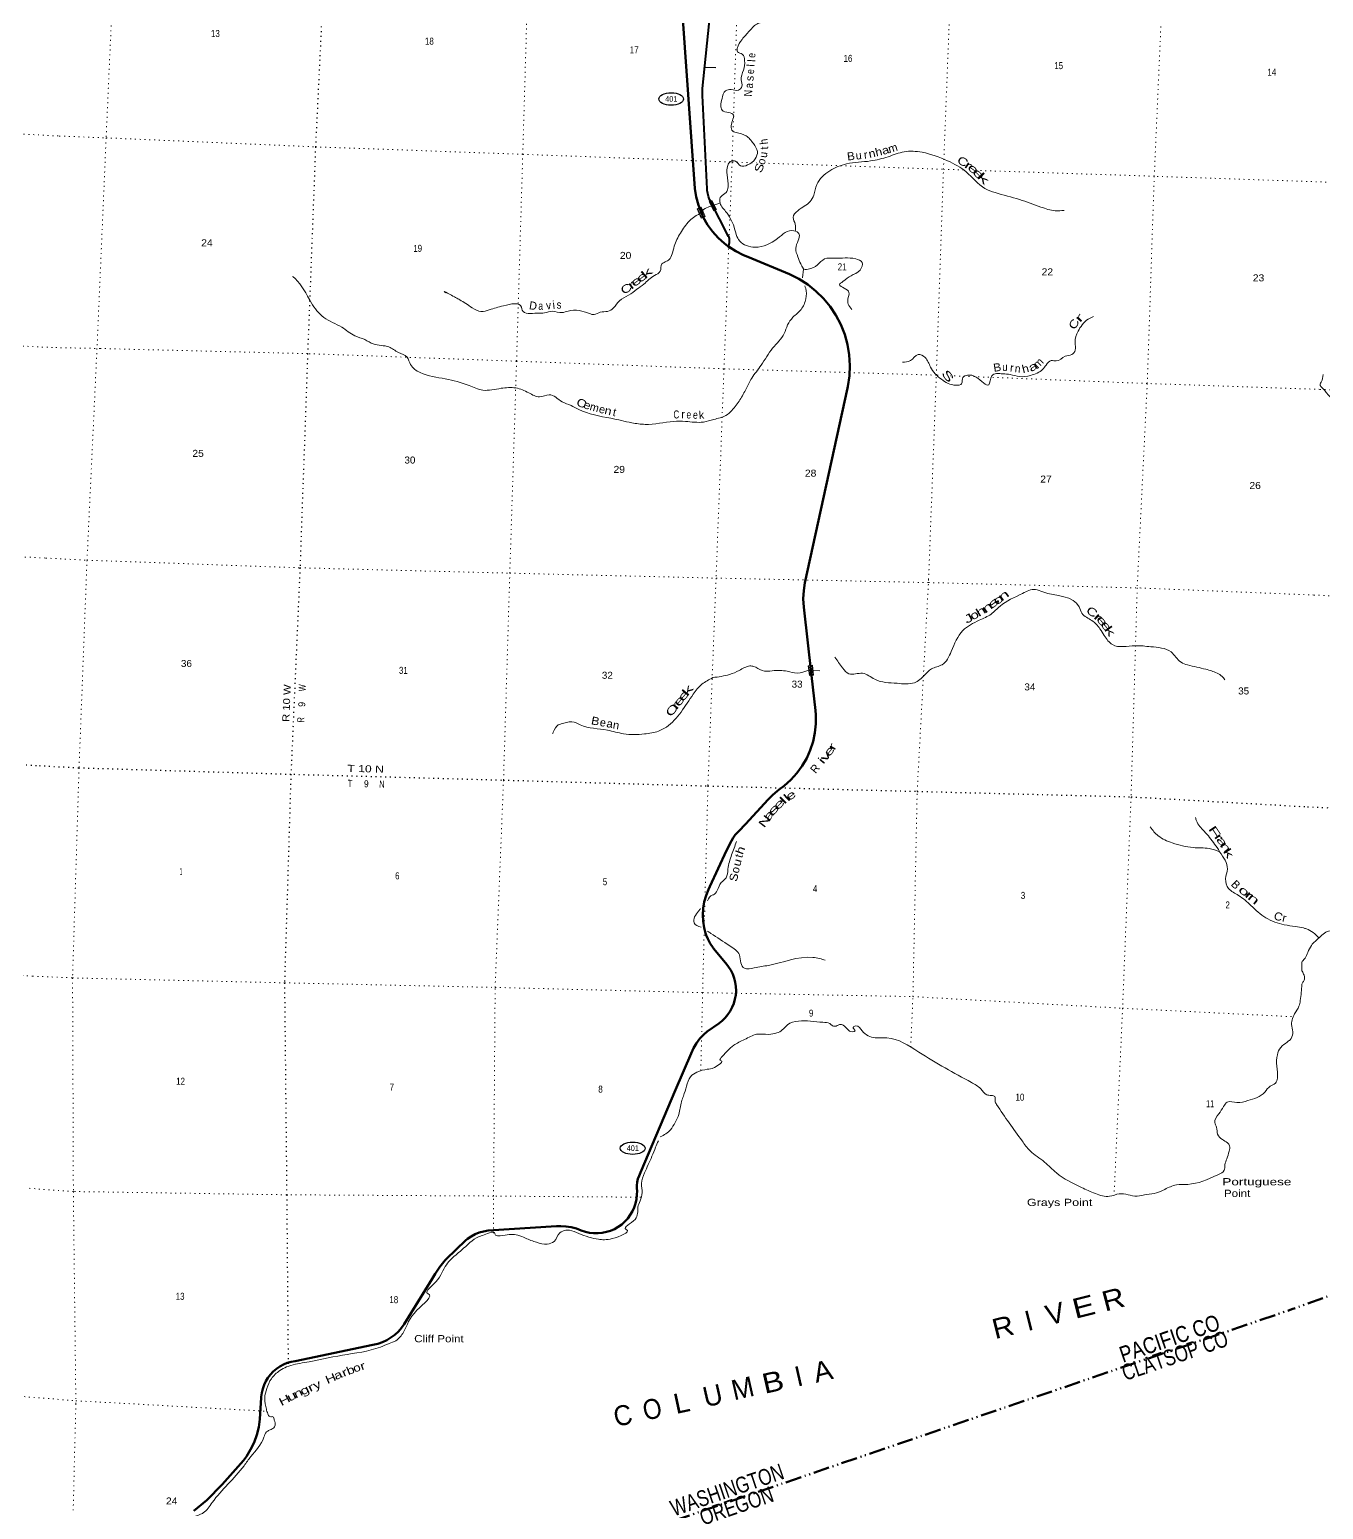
# Model space of a CAD drawing. Header units: feet. Extents: x -762378 to -505285, y -497909 to -353855.
# Drawn here: x -728834 to -696518, y -446246 to -409273 of the extents above; entities that cross this region are included whole.
import ezdxf
from ezdxf.enums import TextEntityAlignment as Align

# ---------------------------------------------------------------- set-up
doc = ezdxf.new("R2010")
doc.units = ezdxf.units.FT
doc.header["$LTSCALE"] = 80
doc.linetypes.add('DASH_DOUBLE_DOT', pattern=[9.2, 5, -1.2, 0.3, -1.2, 0.3, -1.2])
doc.linetypes.add('DOTTED', pattern=[1.5, 0.3, -1.2])
for name, color, linetype, lineweight in [('10', 7, 'DASH_DOUBLE_DOT', 70), ('17', 7, 'Continuous', 25), ('23', 7, 'Continuous', 70), ('26', 7, 'Continuous', 40), ('29', 7, 'Continuous', 25), ('39', 7, 'Continuous', 13), ('59', 7, 'Continuous', 13), ('6', 7, 'DOTTED', 25), ('61', 7, 'Continuous', 13), ('7', 7, 'DOTTED', 13)]:
    doc.layers.add(name, color=color, linetype=linetype, lineweight=lineweight)
for name, color, linetype in [('12', 7, 'Continuous'), ('41', 7, 'Continuous'), ('42', 7, 'Continuous')]:
    doc.layers.add(name, color=color, linetype=linetype)

msp = doc.modelspace()

# ---------------------------------------------------------------- linework, layer by layer
at = {"layer": '10', "lineweight": 60}
msp.add_line((-713424.89, -446761.83), (-697302.47, -441245.49), dxfattribs=at)
at = {"layer": '10'}
msp.add_lwpolyline([(-665702.29, -445171.56), (-671515.3, -444649.55), (-681513.85, -447612.17), (-694454.09, -440224.86), (-697302.47, -441245.49)], dxfattribs=at)
at = {"layer": '17'}
for centre in [(-712808.74, -411007.06), (-713770.31, -437222.13)]:
    msp.add_ellipse(centre, major_axis=(-309.24, 1), ratio=0.500121, dxfattribs=at)
at = {"layer": '23'}
for points in [[(-711375.54, -414696.99), (-711402.74, -414676.26), (-711474.63, -414621.46), (-711632.66, -414478.82), (-711774.92, -414320.45), (-711899.84, -414148.07), (-712006.06, -413963.57), (-712130.22, -413661.15), (-712184.28, -413455.25), (-712216.52, -413244.82), (-712548.31, -408542.43), (-712558.46, -408291.07), (-712540.33, -407878.69), (-712391.7, -405743.94), (-712390.13, -405728.09), (-712371.24, -405609.88), (-712340.11, -405494.29), (-712297.06, -405382.59), (-712242.58, -405276), (-712177.25, -405175.69), (-712101.79, -405082.76), (-711520.68, -404435.2), (-711456.03, -404355.39)], [(-711283.71, -433701.43), (-711243.99, -433602.36), (-711214.85, -433499.67), (-711196.59, -433394.51), (-711189.44, -433288.01), (-711193.45, -433181.35), (-711208.59, -433075.69), (-711234.69, -432972.19), (-711271.47, -432871.99), (-711318.52, -432776.18), (-711375.32, -432685.81), (-711441.26, -432601.88), (-711454.3, -432587.25), (-711747.44, -432231.77), (-711757.94, -432218.26), (-711832.62, -432109.38), (-711895.52, -431993.29), (-711935.61, -431896.26), (-711945.93, -431871.28), (-711952.4, -431846.26), (-711986.82, -431713.01), (-712010.93, -431551.35), (-712018.01, -431388.07), (-712007.99, -431224.93), (-711980.97, -431063.74), (-711937.24, -430906.26), (-711877.3, -430754.21), (-711844.31, -430686.28), (-711427.16, -429779.97), (-711302.11, -429541.95), (-711256.85, -429465.92), (-711209.65, -429395.54), (-711155.34, -429330.48), (-711121.91, -429296.51), (-710950.24, -429129.18), (-710384.41, -428511.09), (-710273.89, -428399.02), (-710150.9, -428289.36), (-710107.61, -428255.88), (-709982.91, -428168.29), (-709816.76, -428018.73), (-709667.15, -427852.62), (-709535.72, -427671.78), (-709423.91, -427478.2), (-709332.95, -427273.98), (-709263.84, -427061.38), (-709217.33, -426842.72), (-709193.93, -426620.4), (-709193.89, -426396.85), (-709202.35, -426288.26), (-709302.71, -425409.27), (-709497.28, -423705.23), (-709508.34, -423496.72), (-709497.54, -423288.2), (-709468.63, -423099.47), (-708404.45, -418235.84), (-708393.98, -418186.77), (-708355.23, -417926.69), (-708343.87, -417663.98), (-708360.04, -417401.53), (-708403.55, -417142.2), (-708473.93, -416888.84), (-708570.41, -416644.22), (-708691.93, -416411.03), (-708837.16, -416191.82), (-709004.5, -415988.99), (-709192.14, -415804.77), (-709398, -415641.16), (-709619.83, -415499.97), (-709855.21, -415382.75), (-710893.02, -414951.92), (-711005.69, -414906.74), (-711196.11, -414811.56), (-711352.74, -414711.55), (-711375.54, -414696.99)], [(-724728.36, -446280.92), (-724409.2, -446014.35), (-724027.16, -445620.53), (-723494.81, -445022.76), (-723418.31, -444920.76), (-723312.38, -444751), (-723224.78, -444571.09), (-723156.47, -444383.01), (-723108.19, -444188.82), (-723080.47, -443990.65), (-723048.8, -443452.82), (-723047.34, -443430.78), (-723034.14, -443329.55), (-723010.43, -443230.25), (-722976.47, -443133.97), (-722932.64, -443041.78), (-722879.4, -442954.67), (-722817.36, -442873.6), (-722747.17, -442799.46), (-722669.63, -442733.06), (-722585.56, -442675.14), (-722495.91, -442626.31), (-722401.64, -442587.13), (-722303.79, -442558.01), (-722203.43, -442539.29), (-720256.85, -442137.41), (-720137.87, -442109.69), (-720022.45, -442069.7), (-719911.83, -442017.85), (-719807.24, -441954.73), (-719709.83, -441881.02), (-719620.65, -441797.53), (-719540.68, -441705.18), (-719477.55, -441615.68), (-718777.61, -440488.66), (-718703.63, -440357.99), (-718587.3, -440181.86), (-718453.2, -440018.86), (-718422.13, -439985.66), (-717948.88, -439528.96), (-717897.13, -439487.46), (-717804.24, -439424.95), (-717705.33, -439372.48), (-717601.48, -439330.64), (-717493.82, -439299.88), (-717383.54, -439280.55), (-715674.76, -439172.32), (-715568.78, -439167.76), (-715436.46, -439174.55), (-715305.58, -439195.14), (-715177.57, -439229.29), (-715053.83, -439276.64), (-714952.56, -439310.46), (-714848.31, -439333.51), (-714742.22, -439345.53), (-714635.45, -439346.4), (-714529.18, -439336.11), (-714424.56, -439314.76), (-714322.76, -439282.59), (-714224.87, -439239.96), (-714131.97, -439187.33), (-714045.08, -439125.28), (-713965.16, -439054.49), (-713893.07, -438975.73), (-713829.61, -438889.86), (-713775.48, -438797.83), (-713731.26, -438700.65), (-713697.44, -438599.38), (-713674.39, -438495.13), (-713662.36, -438389.04), (-713661.49, -438282.27), (-713665.11, -438230.44), (-713664.41, -438154.65), (-713655.27, -438070.92), (-713637.43, -437988.61), (-713611.08, -437908.61), (-713576.51, -437831.81), (-712702.46, -435759.42), (-712309.58, -434852.31), (-712249.19, -434721.74), (-712175.48, -434598.21), (-712089.27, -434483.05), (-711991.49, -434377.54), (-711907.63, -434302.48), (-711621.92, -434106.71), (-711537.99, -434040.77), (-711461.41, -433966.41), (-711393.02, -433884.46), (-711333.57, -433795.81), (-711283.71, -433701.43)]]:
    msp.add_lwpolyline(points, dxfattribs=at)
at = {"layer": '26'}
for points in [[(-711827.81, -413561.48), (-711850.4, -413517.45), (-711877.01, -413444.62), (-711895.85, -413369.42), (-711906.74, -413292.66), (-711909.08, -413255.78), (-712028.38, -410923.11), (-712029.26, -410746.07), (-711512.55, -405719.93), (-711501.07, -405420.1), (-711513.08, -404837.41), (-711511.68, -404801.52), (-711506.53, -404765.98), (-711497.7, -404731.17), (-711485.27, -404697.48), (-711469.39, -404665.27), (-711450.24, -404634.89), (-711428.01, -404606.68), (-711420.36, -404598.25), (-711331.87, -404516.36), (-711306.72, -404493.09)], [(-711375.54, -414696.99), (-711372.24, -414673.78), (-711354.33, -414592.36), (-711348.82, -414567.31), (-711348.21, -414542.36), (-711348.24, -414534.78), (-711350.74, -414511.93), (-711354.92, -414492.63), (-711362.78, -414467.7), (-711375.64, -414442.63), (-711827.81, -413561.48)]]:
    msp.add_lwpolyline(points, dxfattribs=at)
at = {"layer": '29'}
msp.add_line((-711970.9, -410210.71), (-711691.56, -410216.25), dxfattribs=at)
at = {"layer": '39'}
for p, q in [((-711579.16, -413601.4), (-711807.35, -413684.79)), ((-709506.4, -415256.9), (-709529.35, -415471.31)), ((-709098.81, -425295.3), (-709372.63, -425277.1))]:
    msp.add_line(p, q, dxfattribs=at)
for points in [[(-711182.69, -406072.11), (-711221.95, -406268.39), (-711087.79, -406433), (-710779.72, -406435.43), (-710621.39, -406461.91), (-710664.14, -406615.62), (-710648.65, -406774.96), (-710447.74, -406860.94), (-710192.56, -406950.43), (-710126.31, -407026.68), (-710261.45, -407171.82), (-710349.53, -407360.5), (-710302.97, -407490.52), (-710297.66, -407653.6), (-710347.83, -407716.59), (-710470.96, -407656.88), (-710573.39, -407716.43), (-710626.62, -407883.94), (-710759.98, -408037.18), (-710978.98, -408226.28), (-711052.15, -408387.21), (-711025.42, -408506.62), (-710844.82, -408598.08), (-710568.59, -408587.57), (-710334.52, -408779.06), (-710266.57, -409004.21), (-710413.51, -409070.58), (-710640.48, -409118.65), (-710853.38, -409305.91), (-711036.8, -409518.12), (-711156.29, -409748.18), (-711150.47, -409824.78), (-711031.55, -409890.41), (-710973.62, -410044.88), (-711002.85, -410287.47), (-711062.32, -410531.25), (-711040.91, -410694.77), (-711126.17, -410786.97), (-711312.97, -410769.77), (-711448.85, -410802.25), (-711539.18, -410998.91), (-711568.31, -411169.09), (-711537.44, -411284.6), (-711368.09, -411347.59), (-711253.01, -411407.07), (-711279.25, -411547.16), (-711301.9, -411633.04), (-711290.31, -411788.25), (-711183.23, -411845.5), (-710937.94, -411928.68), (-710754.28, -412122.81), (-710655.21, -412316.63), (-710709.08, -412506.25), (-710900.74, -412655.87), (-711080.6, -412677.08), (-711202.03, -412559.09), (-711321.05, -412565.87), (-711396.6, -412670.41), (-711409.32, -412899.38), (-711385.86, -413199.75), (-711436.48, -413347.21), (-711564.07, -413440.26), (-711596.11, -413572.14), (-711448.13, -413815.58), (-711238.03, -414207.58), (-711097.18, -414557.43), (-710712.9, -414708.8), (-710152.7, -414490.85), (-709744.25, -414296.89), (-709611.82, -414383), (-709636.58, -414541.24), (-709696.66, -414736.72), (-709646.47, -414949.31), (-709573.03, -415124.32), (-709515.88, -415236.53), (-709513.98, -415240.6), (-709387.73, -415262.18), (-709154.86, -415149.89), (-708975.33, -415001.95), (-708723.08, -414984.74), (-708199.93, -415001.12), (-708041.4, -415089.96), (-708091.3, -415281.7), (-708316.94, -415422.35), (-708520.56, -415567.62), (-708603.46, -415647.81), (-708485.06, -415731.53), (-708367.37, -415839.36), (-708394.49, -416009.6), (-708385.93, -416130.53), (-708297.35, -416269.75)], [(-709705.84, -414291.91), (-709709.31, -414134.91), (-709760.73, -413964.53), (-709649.15, -413798.63), (-709336.3, -413567.84), (-709247.21, -413413.39), (-709170.93, -413145.94), (-708848.69, -412800.76), (-708426.74, -412627.28), (-707826.49, -412555.27), (-707390.37, -412448.57), (-706988.05, -412326.86), (-706543.32, -412339.07), (-705903.04, -412551.78), (-705437.87, -412830.09), (-704970.59, -413243.23), (-704717.78, -413344.72), (-704108.58, -413518.35), (-703574.31, -413706.03), (-703216.56, -413800.34), (-702992.71, -413790.4)], [(-711807.35, -413684.79), (-711961.54, -413741.13), (-712105.96, -413879.22)], [(-712105.96, -413879.22), (-712184.27, -413920.08), (-712318.12, -414021), (-712554.31, -414316.25), (-712714.85, -414641.73), (-712770.67, -414829.29), (-712837.92, -414994.4), (-712922.48, -415062.48), (-713039.24, -415129.68), (-713082.75, -415309.52), (-713228.91, -415418.15), (-713492.94, -415632.17), (-713669.94, -415762.08), (-713871.66, -415911.43), (-714097.18, -416048.06), (-714251.43, -416226.87), (-714396.95, -416313.39), (-714578.88, -416336.56), (-714733.64, -416394.66), (-714855.69, -416367.17), (-715105.3, -416293.93), (-715383.54, -416304.39), (-715533.74, -416344.52), (-715772.87, -416311.16), (-715973.02, -416352.57), (-716162.48, -416357.42), (-716528.93, -416285), (-716544.87, -416210.13), (-716992.86, -416171.67), (-717352.39, -416276.45), (-717559.06, -416319.05), (-717777.78, -416222.52), (-718084.25, -416027.03), (-718345.95, -415885.07), (-718475, -415821.17), (-718437.58, -415850.36)], [(-709473, -415676.69), (-709448.03, -415741.28), (-709443.46, -415998.89), (-709563.95, -416263.12), (-709767.08, -416460.7), (-709899.55, -416652.18), (-709984.36, -416867.1), (-710274.98, -417233.27), (-710561.27, -417657.89), (-710796.39, -417985.35), (-710934.93, -418247.07), (-711089.92, -418520.41), (-711293.16, -418790.41), (-711439.73, -418913.11), (-711742.74, -419013.41), (-712002.43, -419078.69), (-712452.85, -419061.72), (-712745.11, -419062.31), (-713462.25, -419137.15), (-713791.34, -419095.92), (-714315.77, -418984.96), (-715118.94, -418763.75), (-715309.37, -418663.98), (-715530.22, -418571.41), (-715859.47, -418397.42), (-716094.6, -418449.3), (-716363.57, -418349.37), (-716692.33, -418227.7), (-717059.11, -418235.72), (-717513.59, -418281.57), (-717856.67, -418167.55), (-718449.89, -417998.37), (-719077.73, -417842.32), (-719317.67, -417644.63), (-719406.79, -417455.11), (-719622.92, -417338.54), (-719858.64, -417203.32), (-720251.18, -417128.17), (-720459.49, -417019.86), (-720706.39, -416922.55), (-721038.49, -416708.25), (-721484.53, -416464.67), (-721797.96, -416093.98), (-722203.33, -415491.44), (-722264.24, -415439.48)], [(-707034, -417582.53), (-706832.06, -417543.09), (-706640.4, -417393.47), (-706467.31, -417466.61), (-706331.24, -417703.69), (-706058.24, -418010.92), (-705691.95, -418157.77), (-705553.94, -418121.33), (-705521.08, -417961.3), (-705408.75, -417908.07), (-705186.67, -417958.42), (-704875.95, -418145.99), (-704798.95, -417922.81), (-704525.64, -417873.99), (-704340.85, -417891.14), (-704112.79, -417943.67), (-703829.95, -417913.22), (-703529.44, -417760.55), (-703443.76, -417654.28), (-703313.58, -417541.19), (-703191.07, -417552.6), (-702970.15, -417435.96), (-702801.66, -417390.3), (-702715.99, -417284.03), (-702720.36, -417088.79), (-702643.74, -416809.28), (-702544.41, -416649.07), (-702393.22, -416506.38), (-702262.38, -416439.57)], [(-691329.14, -426600.2), (-691332.38, -426513.65), (-691339.51, -426485.27), (-691380.81, -426457.77), (-691421.73, -426480.55), (-691479.03, -426512.85), (-691542.54, -426488.65), (-691577.18, -426441.27), (-691631.44, -426379.17), (-691648.92, -426298.18), (-691678.25, -426210.77), (-691744.55, -426148.28), (-691847.37, -426096.65), (-691919.88, -426039.98), (-691991.81, -425965.24), (-692020.24, -425912.04), (-692012.86, -425870.06), (-691994.15, -425850.57), (-691940.09, -425794.05), (-691938.8, -425753.88), (-691983.73, -425714.2), (-692046.4, -425663.89), (-692047.44, -425633.7), (-691973.06, -425507.48), (-691957.33, -425455.72), (-691993.78, -425402.26), (-692051.21, -425313.92), (-692039.43, -425260.02), (-691986.34, -425171.3), (-692008.29, -425104.23), (-692069.61, -425011.75), (-692157.79, -424880.18), (-692216.58, -424771.7), (-692269.68, -424673.45), (-692293.9, -424552.03), (-692284.51, -424447.79), (-692286.85, -424333.12), (-692344.54, -424190.5), (-692451.44, -424016.1), (-692517.54, -423885.25), (-692611.23, -423737.42), (-692703.5, -423545.41), (-692737.3, -423409.6), (-692755.63, -423230.07), (-692792.61, -423005.69), (-692811.26, -422836.2), (-692844.74, -422690.35), (-692937.26, -422506.37), (-693042.86, -422354.13), (-693119.72, -422245.05), (-693166.54, -422014.32), (-693144.67, -421709.45), (-693141.24, -421478.36), (-693150.51, -421266.96), (-693125, -421161.25), (-693126.62, -421149.13), (-693124.62, -421149.2), (-693172.79, -420960.64), (-693279.95, -420794.28), (-693359.26, -420699.19), (-693412.29, -420598.94), (-693546.64, -420465.85), (-693659.75, -420359.61), (-693802.06, -420224.25), (-693972.6, -420029.67), (-694112.91, -419832.05), (-694246.67, -419680.9), (-694383.29, -419555.78), (-694533.43, -419414.14), (-694694, -419284.22), (-694831.71, -419255.57), (-695000.88, -419205.78), (-695119.11, -419133.54), (-695299.29, -418988.9), (-695456.56, -418881.2), (-695559.24, -418825.55), (-695638.36, -418786.77), (-695750.3, -418706.69), (-695921.75, -418602.55), (-696021.52, -418581.18), (-696127.63, -418569.65), (-696230.77, -418528.06), (-696333.2, -418464.38), (-696430.32, -418360.67), (-696503.54, -418263.77), (-696601.7, -418129.87), (-696572.3, -418079.53), (-696524.57, -417888.54)], [(-708717.88, -424956.05), (-708526.27, -425222.95), (-708367.32, -425366.11), (-708030.67, -425355.25), (-707722.91, -425506.52), (-707165.94, -425606.31), (-706734.47, -425590), (-706479.25, -425401.89), (-706307.53, -425245.68), (-706038.62, -425140.42), (-705811.43, -424808.72), (-705524.34, -424287.57), (-705112, -424029.35), (-704817.53, -423876.51), (-704594.33, -423681.49), (-704035.17, -423360.92), (-703710.02, -423261.23), (-703526.47, -423320.58), (-702619.09, -423697.53), (-702551.21, -423856.3), (-702300.74, -424038.19), (-702099.22, -424240.86), (-701989.49, -424414.85), (-701786.6, -424639.69), (-701217.45, -424667.39), (-700829.47, -424692.13), (-700323.75, -424822.7), (-700073.43, -425079.01), (-699914.26, -425145.74), (-699452.22, -425254.99), (-699175.14, -425353.12), (-699048.57, -425433.03), (-698976.46, -425515.48)], [(-709372.62, -425277.1), (-709663.81, -425348.6), (-709910.27, -425305.62), (-710282.5, -425293.38), (-710538.07, -425286.36), (-710748.57, -425184.02), (-710840.9, -425173.44), (-711110, -425284.73), (-711350.56, -425384.73), (-711767.75, -425463.79)], [(-711767.75, -425463.79), (-712040.43, -425629.29), (-712257.11, -425876.8), (-712929.6, -426699.16), (-713121.87, -426800.49), (-713474.36, -426871.26), (-713997.87, -426866.94), (-714402.08, -426777.38), (-715080.93, -426644.08), (-715286.1, -426566.02), (-715553.55, -426621.03), (-715701.43, -426719.56), (-715773.77, -426852.35), (-715773.66, -426848.33)], [(-690409.71, -428620.75), (-690428.48, -428766.9), (-690366.59, -428841.3), (-690331.43, -428934.94), (-690326.7, -428975.3), (-690308.11, -429084.48), (-690278.26, -429280.47), (-690259.29, -429377.6), (-690243.87, -429522.86), (-690222.3, -429788.94), (-690177.62, -429898.98), (-690157.48, -430022.27), (-690164.47, -430176.85), (-690120.25, -430300.94), (-690101.34, -430462.4), (-690032.12, -430683.81), (-689984.91, -430840.16), (-690061.56, -431036.68), (-690257.73, -431201.12), (-690455.32, -431285.1), (-690623.71, -431398.19), (-690715.7, -431572.08), (-690694.59, -431665.26), (-690667.59, -431824.97), (-690752.27, -432021.22), (-690888.99, -432336.39), (-690937.54, -432471.51), (-691020.6, -432742.2), (-691057.37, -432885.74), (-691159.47, -432936.67), (-691266.94, -433029.64), (-691282.79, -433147.74), (-691266.74, -433210.59), (-691252.1, -433255.3), (-691219.79, -433312.65), (-691209.37, -433363.26), (-691251.9, -433373.92), (-691285.44, -433354.73), (-691299.88, -433366.31), (-691342.54, -433381), (-691357.44, -433344.32), (-691362.23, -433305.96), (-691377.7, -433287.36), (-691418.1, -433294.08), (-691466.34, -433294.5), (-691469.12, -433256.21), (-691478.38, -433169.46), (-691509.2, -433065.91), (-691605.67, -433004.44), (-691689.26, -432917.26), (-691855.52, -432901.74), (-692110.35, -432891.36), (-692242.82, -432824.68), (-692324.14, -432791.85), (-692491.3, -432804.46), (-692583.3, -432916.03), (-692681.25, -432963.07), (-692795.01, -432939.23), (-693063.23, -433032.95), (-693214.15, -433102.38), (-693238.95, -433061.36), (-693336.19, -433023.98), (-693446.97, -432970.08), (-693557.17, -432773.46), (-693650.53, -432677.91), (-693706.08, -432655.98), (-693999.56, -432660.41), (-694241.51, -432624.32), (-694432.05, -432551.72), (-694695.3, -432428.47), (-694836.32, -432315.27), (-694867.53, -432286.1), (-695092.06, -432208.36), (-695215.01, -432033.43), (-695374.42, -431867.36), (-695565.8, -431758.54), (-695802.96, -431698.48), (-696126.8, -431772.28), (-696350.29, -431787.05), (-696488.84, -431846.83), (-696621.11, -431961.1), (-696816.17, -432153.73), (-696908.29, -432331.64), (-696977.11, -432472.12), (-697040.3, -432545.06)], [(-700842.01, -429195.67), (-700645.03, -429416.32), (-700293.65, -429590.92), (-699769.46, -429709.92), (-699371.42, -429734.94), (-699108.54, -429817.35)], [(-699709.64, -428960.77), (-699689.57, -429042.27), (-699493.76, -429303.11), (-699235.21, -429622.01), (-699114.73, -429804.39), (-699109.24, -429815.78)], [(-711176.22, -429557.47), (-711298.76, -429892.05), (-711391.7, -430247.55), (-711438.34, -430465.53), (-711558.63, -430584.93), (-711659.02, -430781.32), (-711754.36, -430888.58), (-711781.21, -430896.64), (-711903.2, -431037.26)], [(-699109.24, -429815.78), (-698917.02, -430244.28), (-698960.46, -430490.5), (-698886.94, -430731.9), (-698636.23, -430905.75), (-698327.38, -431157.63), (-697955.67, -431463.54), (-697493.55, -431639.17), (-697216.84, -431680.97), (-697016.65, -431717)], [(-712072.64, -431231.93), (-712125.27, -431299.56), (-712222.11, -431443.74), (-712238.47, -431590.14), (-712061.81, -431700.47)], [(-711898.08, -431801.83), (-711815.15, -431853.21), (-711344.94, -432165.85), (-711103.87, -432393.75), (-711069.25, -432587.81), (-710978.66, -432727.08), (-710734.57, -432713.67), (-710380.42, -432655.01), (-709272.91, -432454.11), (-709098.6, -432485.05), (-708960.74, -432523.03)], [(-697016.65, -431717), (-696942.34, -431742.54), (-696772.8, -431831.19), (-696635.41, -431968.67)], [(-697040.3, -432545.06), (-697050.66, -432557.15), (-697054.97, -432585.65), (-697054.97, -432591.69), (-697054.11, -432618.47), (-697053.25, -432658.19), (-697053.25, -432669.42), (-697052.38, -432703.97), (-697052.38, -432710.88), (-697054.11, -432748.88), (-697054.97, -432754.92), (-697055.84, -432780.83), (-697047.2, -432796.38)], [(-697047.2, -432796.38), (-697000.92, -432899.57), (-696994.89, -433024.41), (-697038.72, -433089.71), (-697057.58, -433126.16)], [(-697057.58, -433126.16), (-697094.85, -433534.22), (-697127.8, -433668.83), (-697238.3, -433866.95), (-697309.6, -434170.75), (-697278.83, -434358.67), (-697351.7, -434509.54), (-697421.94, -434569.97), (-697584.96, -434704.29), (-697666.83, -434887.11), (-697681.13, -435170.34), (-697667.85, -435474.45), (-697715.69, -435595.84), (-697844.76, -435670.75), (-697984.04, -435819.8), (-698169.26, -435955.52), (-698407.11, -436031.46), (-698678.47, -436082.34), (-698917.82, -436071.74), (-699011.66, -436181.81), (-699131.76, -436363.58), (-699232.79, -436582.07), (-699187.84, -436697.97), (-699160.74, -436873.72), (-699041.68, -437003.71), (-698915.17, -437085.64), (-698861, -437161.56), (-698873.03, -437298.01), (-698930.81, -437483.5), (-698975.57, -437637.16), (-698993.64, -437773.45), (-699154.06, -437887.73), (-699904.13, -438124.6), (-700186.51, -438138.97), (-700481.76, -438249.54), (-700689.78, -438338.37), (-700926.45, -438374.11), (-701173.43, -438417.61), (-701620.9, -438361.06), (-701858.34, -438422.93), (-702210.81, -438354.92), (-702562.78, -438200.41), (-703184.64, -437839.35), (-703484.85, -437567.59), (-703843.19, -437286.19), (-704043.43, -437039.3), (-704679.46, -436128.69), (-704719.03, -436035.07), (-704724.09, -435932.35), (-704811.87, -435903.78), (-704926.16, -435886.56), (-705077.01, -435741.61), (-705309.9, -435578.31), (-706625.06, -434820.03), (-707420.28, -434464.26), (-707716.27, -434462.17), (-708037.53, -434290.4), (-708199.08, -434167.28), (-708264.71, -434207.72), (-708247.53, -434240.38), (-708212.78, -434291.62), (-708277.82, -434311.96), (-708404.91, -434250.14), (-708510.7, -434148.66), (-708604.93, -434134.01), (-708720.93, -434175.07), (-708778.93, -434161.41), (-708849.91, -434109.17), (-709018.07, -434074.38), (-709629.48, -434045.51), (-709902.07, -434138.6), (-710034.73, -434267.72), (-710167.76, -434340.51), (-710372.24, -434377.13), (-710676.29, -434374.81), (-710976.15, -434505.37), (-711246.12, -434646.81), (-711426.24, -434814.86), (-711561.65, -435038.44), (-711559.64, -435038.5), (-711727.57, -435202.86), (-711910.2, -435250.14), (-712164.04, -435321.62), (-712322.39, -435433.94), (-712426.08, -435674.49), (-712503.66, -435917.76), (-712552.1, -436059.25), (-712617.71, -436375.28), (-712712.17, -436575.85), (-712824.34, -436761.86), (-713081.17, -436938.95)], [(-713128.56, -437041.05), (-713197.82, -437197.86), (-713288.96, -437423.95), (-713474.88, -437839.67), (-713548.11, -438099.78), (-713534.73, -438331.47), (-713587, -438535.22), (-713638.03, -438696.75), (-713711.28, -438998.48), (-713934.16, -439251.85), (-713930.2, -439253.97), (-714281.11, -439477.67), (-714624.04, -439496.41), (-715115.27, -439352.17), (-715346.82, -439270.99), (-715437.96, -439270.99), (-715588.06, -439335.15), (-715733.3, -439550.42), (-715908.42, -439616.02), (-716168.97, -439572.65), (-716447.83, -439466.42), (-716637.01, -439392.83), (-716811.79, -439377.97), (-717009.82, -439400.7), (-717215.98, -439356.81), (-717215.93, -439354.8), (-717477.6, -439385.85), (-717619.77, -439436.9), (-718046.29, -439768.75), (-718326.99, -440016.72), (-718450.94, -440177.17), (-718749.87, -440625.71), (-718888.9, -440851.71), (-718882.92, -440853.88), (-719160.92, -441270.69), (-719495.06, -441816.7), (-719682.56, -442030.8), (-719853.83, -442102.54), (-720067.71, -442188.31), (-721019.18, -442392.52), (-721966.25, -442577.57), (-722415.4, -442684.25), (-722586.73, -442779.06), (-722794.52, -442979.63), (-722907.53, -443223.96), (-722962.21, -443464.63), (-722920.55, -443740.18), (-722883.7, -443857.87), (-722829.35, -443927.75), (-722754.95, -443931.81), (-722721.13, -444015.21), (-722698.72, -444144.57), (-722755.34, -444221.46), (-722851.39, -444269.11), (-722917.01, -444309.55), (-722979.3, -444442.61), (-723306.71, -444925.12), (-723478.05, -445154.86), (-723882.7, -445617.98), (-724271.49, -446072.69), (-724496.56, -446332.03), (-724584.61, -446375.74), (-724640.24, -446394.81), (-724689.04, -446410.49)]]:
    msp.add_spline(points, degree=3, dxfattribs=at)
at = {"layer": '59'}
for points in [[(-712060.79, -413712.83), (-711960.74, -413941.93), (-712056.97, -413983.95), (-712157.01, -413754.84)], [(-712146.47, -413758.97), (-712064.92, -413723.36), (-711971.27, -413937.79), (-712052.83, -413973.41)], [(-709279.35, -425153.05), (-709250.47, -425401.38), (-709354.76, -425413.51), (-709383.65, -425165.18)], [(-709286.37, -425161.91), (-709374.78, -425172.2), (-709347.73, -425404.64), (-709259.33, -425394.35)]]:
    msp.add_lwpolyline(points, close=True, dxfattribs=at)
at = {"layer": '6'}
for points in [[(-721067.48, -401683.12), (-721436.97, -406915.14), (-721692.51, -412202.49), (-721889.53, -417368.8), (-722079.86, -422720.35), (-722306.76, -427875.78), (-722466.89, -433089.37), (-722411.91, -438385.3), (-722375.09, -442673.19)], [(-747263.37, -426854.09), (-742912.1, -427028.72), (-737626.44, -427248.47), (-732278.49, -427467.9), (-728591.09, -427663.08)], [(-728591.09, -427663.08), (-727608.94, -427716.04), (-722232.46, -427878.57), (-716996.19, -428023.69), (-711890.99, -428169.98), (-706664.64, -428305.51), (-701321.75, -428441.28), (-696913.61, -428690.55)], [(-696913.61, -428690.55), (-696183.37, -428724.59), (-690982.61, -428941.69), (-690328.53, -428961.13)]]:
    msp.add_lwpolyline(points, dxfattribs=at)
at = {"layer": '61'}
for p, q in [((-711859.85, -413579.31), (-711792.95, -413545.4)), ((-711746.83, -413802.3), (-711859.85, -413579.31))]:
    msp.add_line(p, q, dxfattribs=at)
msp.add_lwpolyline([(-711796.46, -413556.15), (-711849.09, -413582.82), (-711743.31, -413791.54), (-711690.68, -413764.87)], close=True, dxfattribs=at)
msp.add_lwpolyline([(-711792.95, -413545.4), (-711679.93, -413768.39), (-711746.83, -413802.3)], dxfattribs=at)
at = {"layer": '7'}
for points in [[(-726251, -400622.05), (-726366.37, -401410.81), (-726689.98, -406774.8), (-726922.32, -411978.35), (-727150.26, -417238.36), (-727399.27, -422529.96), (-727598.94, -427718.32), (-727760.06, -432966.08), (-727740.52, -438303.28), (-727678.28, -443605.4), (-727745.97, -446317.7)], [(-717243.96, -439347.2), (-717244.95, -438416.62), (-717205.68, -433203.73), (-716996.19, -428023.69), (-716839.36, -422854.27), (-716670.8, -417558.44), (-716515.98, -412388.96), (-716365.33, -407271.62), (-716050.74, -402009.97), (-715999, -400949.05)], [(-706826.98, -434699.82), (-706769.92, -433434.11), (-706664.64, -428305.51), (-706378.79, -423014.97), (-706186.11, -417906.83), (-706007.92, -412764.14), (-705799.34, -407477.46), (-705591.04, -403696.83)], [(-710952.43, -404159.52), (-711119.08, -407367.52), (-711287.31, -412582.89), (-711490.36, -417749.03), (-711687.18, -422977.71), (-711890.99, -428169.98), (-712023.49, -433334.03), (-712068.2, -435287.09)], [(-700459.11, -407123.81), (-700477.24, -407410.91), (-700509.35, -407640.89), (-700742.37, -412936.96), (-700917.6, -418115.93), (-701169.1, -423221.66), (-701321.75, -428450.28), (-701534, -433724.8), (-701745.41, -438392.15)], [(-746928.97, -411031.94), (-742209.53, -411274.72), (-736950.73, -411521.85), (-731618.96, -411744.86), (-728091.09, -411933.15)], [(-728091.09, -411933.15), (-726922.32, -411978.35), (-721692.51, -412202.49), (-716515.98, -412388.96), (-711287.31, -412582.89), (-710679.63, -412603.75)], [(-710375.71, -412614.19), (-706007.92, -412764.14), (-705461.09, -412782.12)], [(-705083.16, -412794.55), (-700668.07, -412939.75), (-696447.29, -413084.7)], [(-728261.08, -417216.43), (-731828.99, -417043.72), (-737166.08, -416794.46), (-738863.93, -416713.44)], [(-706136.84, -417908.79), (-706186.11, -417906.83), (-711490.36, -417749.03), (-716670.8, -417558.44), (-721889.53, -417368.8), (-727075.96, -417241.15), (-728261.08, -417216.43)], [(-696606.81, -418261.6), (-700917.6, -418115.93), (-705839.19, -417920.6)], [(-696606.81, -418261.6), (-695748.96, -418290.57), (-690551.11, -418660.37), (-685266.69, -419024.98), (-684107.04, -419119.81)], [(-760066.92, -420894.43), (-758542.65, -420984.7), (-753209.86, -421318.2), (-747958.91, -421484.79), (-742640.05, -421739.58), (-737380.33, -422026.91), (-732065.98, -422299.66), (-728428.9, -422476.79)], [(-728428.9, -422476.79), (-727399.27, -422529.96), (-722079.86, -422720.35), (-716839.36, -422854.27), (-711687.18, -422977.71), (-706381.58, -423089.27), (-701094.8, -423224.45), (-696756.96, -423400.08)], [(-696756.96, -423400.08), (-695955.03, -423442.61), (-690764.76, -423798.09), (-687180.6, -424056.75)], [(-728756.39, -432921.74), (-732553.57, -432720.8), (-737909.98, -432517.21), (-743182.08, -432315.91), (-744175.45, -432275.43)], [(-728756.39, -432921.74), (-727760.06, -432966.08), (-722466.89, -433089.37), (-717205.68, -433203.73), (-712023.49, -433334.03), (-706769.92, -433434.11), (-701534, -433724.8), (-697258.47, -433936.8)], [(-713565.08, -438445.6), (-717244.95, -438416.62), (-722411.91, -438385.3), (-727740.52, -438303.28), (-728924.15, -438217.29)], [(-729090.69, -443418.19), (-727675.49, -443531.1), (-722906.33, -443793.68)]]:
    msp.add_lwpolyline(points, dxfattribs=at)

# ---------------------------------------------------------------- texts
at = {"layer": '10', "width": 0.8}
for s, p in [('WASHINGTON', (-712743.81, -446423.15)), ('OREGON', (-712012.66, -446651.8))]:
    msp.add_text(s, height=400, rotation=18.886, dxfattribs=at).set_placement(p)
at = {"layer": '12'}
for s, width, p in [('PACIFIC CO', 0.85, (-701526.23, -442581.55)), ('PACIFIC CO', 0.85, (-701526.23, -442585.68)), ('CLATSOP CO', 0.8, (-701467.63, -443037.79))]:
    msp.add_text(s, height=400, rotation=18.886, dxfattribs=dict(at, width=width)).set_placement(p)
at = {"layer": '17', "width": 0.85}
for p in [(-712805.84, -411075.37), (-713767.41, -437290.44)]:
    msp.add_text('401', height=140, dxfattribs=at).set_placement(p, align=Align.CENTER)
at = {"layer": '41'}
for s, height, rotation, width, p in [('e', 200, 85.898, 0.8, (-710706.88, -409923.5)), ('e', 200, 86.75, 0.8, (-710736.77, -410327.82)), ('a', 200, 86.75, 0.9, (-710765.71, -410680.03)), ('N', 200, 86.75, 0.85, (-710787.14, -410867.72)), ('h', 200, 96.533, 0.95, (-710397.94, -412061.81)), ('h', 200, 14.247, 1.15, (-707601.9, -412424.02)), ('a', 200, 16.977, 1.2, (-707428.52, -412379.35)), ('m', 200, 16.686, 1.05, (-707245.13, -412325.65)), ('B', 200, 7.893, 1.1, (-708305.23, -412533.94)), ('n', 200, 13.249, 1.15, (-707771.51, -412464.1)), ('C', 200, 329.462, 1.35, (-705575.8, -412654.03)), ('r', 200, 326.308, 1.8, (-705438.63, -412745.45)), ('S', 200, 69.576, 1.3, (-710517.07, -412761.96)), ('e', 200, 322.142, 1.75, (-705323.71, -412830.16)), ('e', 200, 316.39, 2, (-705199.39, -412950.56)), ('k', 200, 314.308, 2.25, (-705085.96, -413059.26)), ('r', 200, 36.494, 1.9, (-713741.62, -415728.02)), ('e', 200, 36.235, 1.7, (-713630.15, -415640.65)), ('e', 200, 38.448, 1.75, (-713485.14, -415531.5)), ('k', 200, 39.608, 2.05, (-713357.6, -415429.41)), ('C', 200, 33.405, 1.4, (-713879.52, -415829.73)), ('a', 200, 359.41, 0.8, (-716067.45, -416273.48)), ('v', 200, 7.125, 0.95, (-715858.11, -416259.43)), ('s', 200, 359.764, 0.9, (-715610.83, -416244.2)), ('C', 200, 62.128, 1.3, (-702661.05, -416675.26)), ('r', 200, 49.151, 2.1, (-702538.56, -416538.48)), ('S', 200, 307.475, 1.75, (-705977.15, -417989.13)), ('B', 200, 8.795, 1.1, (-704649.67, -417809.61)), ('u', 200, 1.111, 0.9, (-704469.65, -417803.14)), ('n', 200, 354.483, 0.95, (-704162.53, -417841.01)), ('h', 200, 13.885, 1.15, (-703936.79, -417841.2)), ('a', 200, 28.142, 1.5, (-703726.51, -417780.33)), ('C', 200, 334.418, 1.25, (-715091.02, -418696.43)), ('e', 200, 341.302, 1.15, (-714937.06, -418749.06)), ('n', 200, 346.481, 1.15, (-714403.98, -418891.84)), ('C', 200, 0.936, 0.75, (-712677.4, -418988.56)), ('e', 200, 357.135, 0.8, (-712371.44, -418990.38)), ('e', 200, 356.584, 0.8, (-712208.55, -418997.59)), ('n', 200, 36.877, 1.8, (-704447.69, -423488.66)), ('n', 200, 36.795, 1.8, (-704854.44, -423787.02)), ('s', 200, 43.469, 2.3, (-704690.84, -423662)), ('o', 200, 33.725, 1.6, (-704586.47, -423598.39)), ('J', 200, 29.634, 1.65, (-705332.91, -424068.41)), ('o', 200, 27.743, 1.4, (-705191.48, -423986.93)), ('h', 200, 30.835, 1.6, (-705024.48, -423891.11)), ('C', 200, 326.441, 1.4, (-702352.52, -423904.27)), ('r', 200, 317.005, 2.2, (-702206.67, -424024.73)), ('e', 200, 310.97, 1.85, (-702118.17, -424114.3)), ('e', 200, 308.773, 1.8, (-702017.96, -424237.11)), ('k', 200, 304.718, 1.85, (-701932.61, -424357.98)), ('e', 200, 50.712, 1.8, (-712428.97, -425974.89)), ('k', 200, 50.712, 2.05, (-712322.34, -425844.1)), ('C', 200, 50.683, 1.6, (-712719.89, -426343.9)), ('r', 200, 51.73, 1.95, (-712621.71, -426215.24)), ('e', 200, 51.73, 1.75, (-712532.78, -426105.62)), ('B', 200, 348.94, 1.15, (-714720.07, -426646.13)), ('a', 200, 348.842, 1.05, (-714359.58, -426711.51)), ('n', 200, 350.382, 1.05, (-714199.02, -426745.9)), ('v', 200, 50.335, 1.95, (-708879.54, -427486.66)), ('e', 200, 51.934, 1.75, (-708783.64, -427358.08)), ('r', 200, 61.195, 1.6, (-708696.15, -427231.42)), ('i', 200, 50.535, 1.65, (-708977.26, -427604.51)), ('e', 200, 46.829, 1.95, (-710046.89, -428691.3)), ('l', 200, 45.418, 1.85, (-709941.25, -428599.02)), ('l', 200, 43.163, 1.75, (-709852.91, -428536.7)), ('e', 200, 35.645, 1.65, (-709764.85, -428484)), ('a', 200, 53.422, 1.8, (-710293.98, -428966.44)), ('s', 200, 51.04, 2.05, (-710178.31, -428825)), ('N', 200, 52.136, 1.6, (-710395.38, -429112.12)), ('F', 200, 303.69, 1.9, (-699317.41, -429371.2)), ('r', 200, 305.799, 1.85, (-699208.23, -429506.73)), ('a', 200, 307.232, 1.8, (-699127.72, -429618.14)), ('n', 200, 306.835, 1.8, (-699038.3, -429759.74)), ('h', 200, 69.501, 1.3, (-710986.91, -429811.24)), ('k', 200, 302.57, 1.75, (-698970.42, -429904.59)), ('S', 200, 77.399, 1.15, (-711147.25, -430473.53)), ('o', 200, 75.59, 1.05, (-711109.06, -430293.33)), ('u', 200, 75.108, 1.2, (-711066.41, -430108.35)), ('o', 200, 321.569, 1.75, (-698560.33, -430875)), ('r', 200, 320.822, 2, (-698430.94, -430975.34)), ('n', 200, 320.78, 1.9, (-698321.13, -431066.94)), ('C', 200, 340.761, 1.1, (-697675.98, -431524.35)), ('r', 200, 348.984, 1.1, (-697510.58, -431564.54)), ('V', 500, 14.131, 1.05, (-703157.96, -441595.08)), ('E', 500, 14.131, 1.25, (-702446.61, -441419.97)), ('R', 500, 14.799, 1.15, (-701703.46, -441235.25)), ('R', 500, 14.131, 1.1, (-704460.85, -441929.33)), ('A', 500, 13.463, 1.05, (-708963.74, -443031.43)), ('H', 200, 23.429, 1.35, (-721275.2, -443063.98)), ('a', 200, 23.429, 1.4, (-721090.58, -442975.98)), ('r', 200, 23.429, 1.45, (-720928.46, -442911.33)), ('b', 200, 21.945, 1.3, (-720782.85, -442856.71)), ('o', 200, 21.945, 1.25, (-720627.42, -442797.19)), ('r', 200, 19.945, 1.35, (-720481.78, -442753.78)), ('B', 500, 12.795, 1.2, (-710212.66, -443302.06)), ('n', 200, 26.399, 1.5, (-722086.7, -443429.05)), ('g', 200, 26.399, 1.5, (-721921.74, -443355.2)), ('r', 200, 26.399, 1.55, (-721764.76, -443285.38)), ('y', 200, 24.914, 1.4, (-721615.07, -443217.98)), ('H', 200, 27.884, 1.45, (-722421.5, -443603.56)), ('u', 200, 27.884, 1.55, (-722242.95, -443505.1)), ('C', 500, 12.128, 0.95, (-713963.74, -444138.11)), ('O', 500, 12.128, 0.9, (-713230.48, -443980.54)), ('L', 500, 12.128, 1.05, (-712497.22, -443822.97))]:
    msp.add_text(s, height=height, rotation=rotation, dxfattribs=dict(at, width=width)).set_placement(p, align=Align.CENTER)
for s, height, rotation, p in [('l', 200, 85.898, (-710721.86, -410175.47)), ('l', 200, 85.898, (-710705.41, -410055.87)), ('s', 200, 86.75, (-710750.27, -410498.32)), ('t', 200, 91.141, (-710385.66, -412231.44)), ('o', 200, 75.967, (-710457.91, -412590.83)), ('u', 200, 82.359, (-710410.87, -412412.57)), ('u', 200, 6.785, (-708115.03, -412514.96)), ('r', 200, 7.337, (-707938.73, -412498.11)), ('D', 200, 351.608, (-716270.67, -416270.12)), ('i', 200, 6.353, (-715731.53, -416250.34)), ('r', 200, 354.803, (-704307.66, -417819.67)), ('m', 200, 45.809, (-703566.41, -417668.93)), ('m', 200, 344.146, (-714750.45, -418805.87)), ('e', 200, 346.481, (-714555.68, -418855.27)), ('t', 200, 347.533, (-714244.42, -418930.43)), ('r', 200, 359.749, (-712512.97, -418984.86)), ('k', 200, 4.873, (-712043.21, -418999.69)), ('e', 200, 348.842, (-714531.46, -426681.08)), ('R', 200, 50.535, (-709139, -427801.11)), ('t', 200, 73.321, (-711027.3, -429946.67)), ('B', 200, 314.6, (-698776.33, -430705.11)), ('I', 500, 14.131, (-703813.39, -441770.21)), ('M', 500, 12.795, (-710967.99, -443460.18)), ('I', 500, 12.795, (-709569.12, -443159.91)), ('U', 500, 12.795, (-711715.33, -443642.25))]:
    msp.add_text(s, height=height, rotation=rotation, dxfattribs=at).set_placement(p, align=Align.CENTER)
at = {"layer": '42'}
for s, width, p in [('Portuguese', 1.4, (-698179.72, -438149.42)), ('Grays Point', 1.3, (-703105.71, -438664.61)), ('Point', 1.2, (-698672.41, -438438.52)), ('Cliff Point', 1.2, (-718609.53, -442069.97))]:
    msp.add_text(s, height=180, dxfattribs=dict(at, width=width)).set_placement(p, align=Align.CENTER)
at = {"layer": '6'}
for s, rotation, width, p in [('R 10 W', 87.48, 1.2, (-722349.54, -426573.57)), ('W', 87.48, 0.65, (-721942.5, -425808.17)), ('9', 87.48, 0.95, (-721951.5, -426197.73)), ('R', 87.48, 0.7, (-721975.04, -426589)), ('T 10 N', 358.412, 1.3, (-720899.35, -427815.48)), ('T', 358.412, 0.85, (-720893.29, -428190.95)), ('9', 358.412, 0.9, (-720484.23, -428202.12)), ('N', 358.412, 0.7, (-720102.97, -428210.09))]:
    msp.add_text(s, height=175, rotation=rotation, dxfattribs=dict(at, width=width)).set_placement(p)
at = {"layer": '7'}
for s, width, p in [('13', 0.85, (-724304.67, -409457.97)), ('18', 0.85, (-718958.94, -409649.38)), ('17', 0.85, (-713842.39, -409867.5)), ('16', 0.85, (-708503.6, -410079.33)), ('15', 0.85, (-703240.55, -410260.83)), ('14', 0.85, (-697917.73, -410425.53)), ('24', 1.1, (-724547.03, -414686.7)), ('19', 0.85, (-719251.57, -414826.24)), ('20', 1.1, (-714089.84, -415002.04)), ('21', 0.85, (-708649.37, -415288.5)), ('22', 1.1, (-703556.05, -415413.56)), ('23', 1.1, (-698281.05, -415562.98)), ('25', 1.1, (-724767.93, -419948.35)), ('30', 1.05, (-719471.26, -420114.74)), ('29', 1.1, (-714248.93, -420349.1)), ('28', 1.1, (-709468.69, -420442.28)), ('27', 1.1, (-703589.85, -420591.17)), ('26', 1.1, (-698365.62, -420751.03)), ('36', 1.05, (-725053.46, -425197.38)), ('31', 0.85, (-719607.17, -425369.97)), ('32', 1.05, (-714539.26, -425492.97)), ('33', 1.05, (-709799.67, -425713.61)), ('34', 1.05, (-703986.19, -425783.43)), ('35', 1.05, (-698645.83, -425884.61)), ('1', 0.4, (-725085, -430394.37)), ('6', 0.85, (-719704.83, -430503.96)), ('5', 0.85, (-714517.07, -430650.5)), ('4', 0.85, (-709267.62, -430822.88)), ('3', 0.85, (-704075.38, -430992.48)), ('2', 0.85, (-698964.65, -431231.78)), ('9', 0.85, (-709367.42, -433933.61)), ('12', 0.85, (-725173.44, -435636.08)), ('7', 0.85, (-719840.61, -435780.57)), ('8', 0.85, (-714629.05, -435832.18)), ('10', 0.85, (-704209.02, -436034.83)), ('11', 0.65, (-699447.95, -436197.32)), ('13', 0.85, (-725185.14, -441008.63)), ('18', 0.85, (-719847.77, -441092.52)), ('24', 1.1, (-725427.86, -446123.06))]:
    msp.add_text(s, height=175, dxfattribs=dict(at, width=width)).set_placement(p)

doc.saveas('drawing.dxf')
